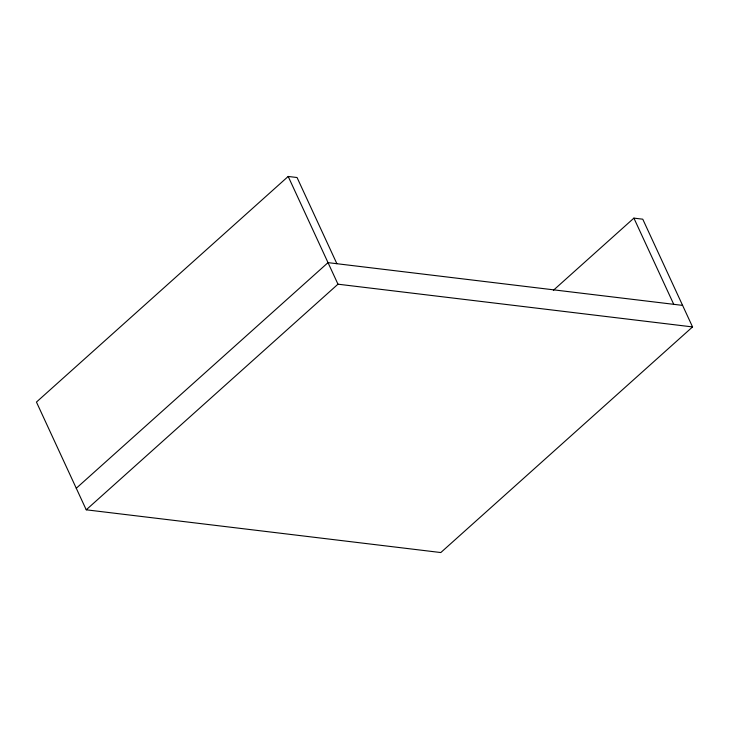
<?xml version="1.0" encoding="UTF-8"?>
<svg xmlns="http://www.w3.org/2000/svg" width="729" height="729" viewBox="0 0 729 729"><rect width="100%" height="100%" fill="white"/><g stroke="black" fill="none" stroke-linecap="round" stroke-linejoin="round"><path stroke-width="1.09" d="M336.88 263.707L297.049 177.521L288.192 176.454L36.45 402.071L86.232 509.808L440.808 552.546L692.55 326.929L642.768 219.192L633.902 218.126L553.384 290.297M76.272 488.257L328.014 262.64L682.59 305.387M86.232 509.808L337.974 284.192L692.55 326.929M633.902 218.126L673.733 304.321M288.192 176.454L337.974 284.192"/></g></svg>
